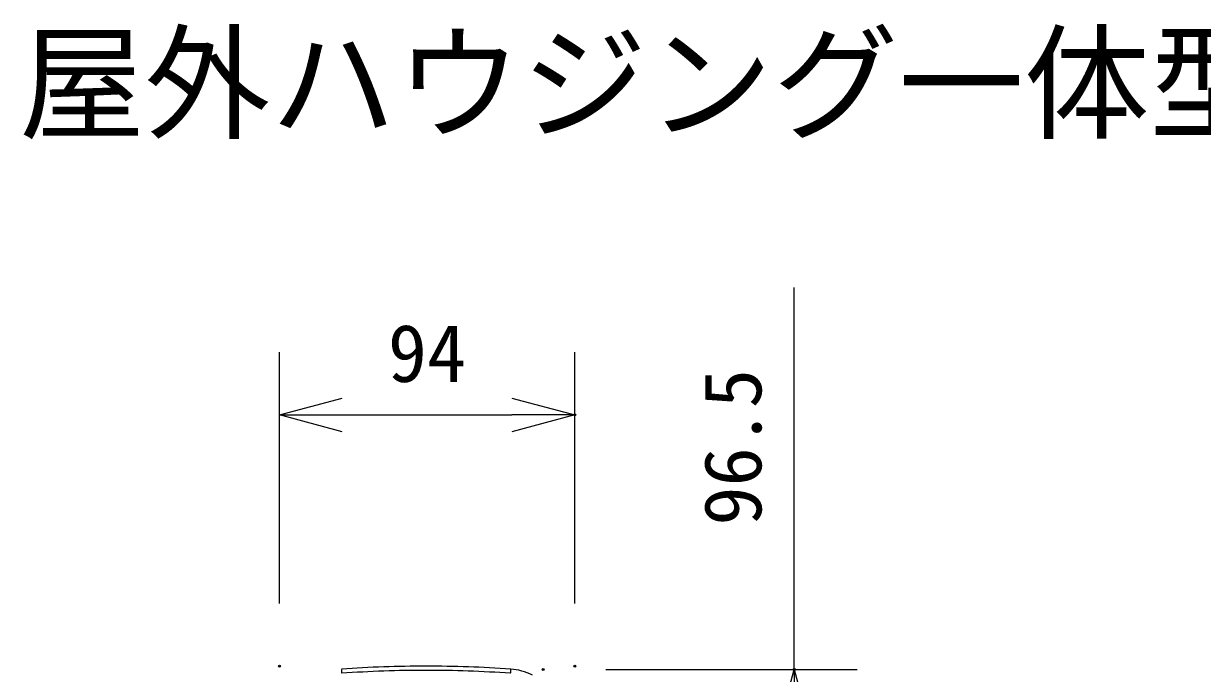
# Model space of a CAD drawing. Units: millimetres, scale not verified. Extents: x -62 to 63, y -57 to 57.
# Drawn here: x -35.34 to 2.19, y 36.18 to 56.87 of the extents above; entities that cross this region are included whole.
import ezdxf
from ezdxf.enums import TextEntityAlignment as Align

# ---------------------------------------------------------------- set-up
doc = ezdxf.new("R2010")
doc.units = ezdxf.units.MM
doc.header["$LTSCALE"] = 0.125
doc.header["$PDMODE"] = 32
doc.header["$PDSIZE"] = 0.0625
for name, color, linetype in [('0-0_0', 7, 'Continuous'), ('0-1_DEFPOINTS', 7, 'Continuous'), ('0-3_MOJI1', 7, 'Continuous'), ('0-6_SUNPO', 7, 'Continuous')]:
    doc.layers.add(name, color=color, linetype=linetype)
doc.layers.add('0-4_GAIKEI', color=1, linetype='Continuous', lineweight=18)
doc.styles.add('ＭＳ ゴシック', font='')
doc.styles.get('ＭＳ ゴシック').set_extended_font_data('MS Gothic')

# ---------------------------------------------------------------- blocks, each defined once
blk = doc.blocks.new('_OPEN30')
at = {"layer": '0-0_0'}
blk.add_line((0, 0), (-1, 0), dxfattribs=at)
blk.add_lwpolyline([(-1, 0.26795), (0, 0), (-1, -0.26795)], dxfattribs=at)
blk = doc.blocks.new('D4')
at = {"layer": '0-1_DEFPOINTS'}
for p in [(-16.3913, 14.414), (-8.3913, 14.414), (-16.3913, 4.764)]:
    blk.add_point(p, dxfattribs=at)
at = {"layer": '0-6_SUNPO'}
for p, q in [((-8.3913, 14.414), (-8.3913, 26.5807)), ((-14.3913, 14.414), (-6.3913, 14.414)), ((-8.3913, 6.764), (-8.3913, 12.414)), ((-14.3913, 4.764), (-6.3913, 4.764))]:
    blk.add_line(p, q, dxfattribs=at)
at = {"layer": '0-6_SUNPO', "xscale": 2, "yscale": 2}
for p, rotation in [((-8.3913, 14.414), 90), ((-8.3913, 4.764), 270)]:
    blk.add_blockref('_OPEN30', p, dxfattribs=dict(at, rotation=rotation))
at = {"layer": '0-6_SUNPO', "style": 'ＭＳ ゴシック'}
blk.add_text('96.5', height=1.833, rotation=90, dxfattribs=at).set_placement((-8.8913, 18.9974), align=Align.BOTTOM_LEFT)
blk = doc.blocks.new('D5')
at = {"layer": '0-1_DEFPOINTS'}
for p in [(-15.3837, 22.5218), (-24.7837, 14.5218), (-15.3837, 14.5218)]:
    blk.add_point(p, dxfattribs=at)
at = {"layer": '0-6_SUNPO'}
for p, q in [((-24.7837, 16.5218), (-24.7837, 24.5218)), ((-15.3837, 16.5218), (-15.3837, 24.5218)), ((-22.7837, 22.5218), (-17.3837, 22.5218))]:
    blk.add_line(p, q, dxfattribs=at)
at = {"layer": '0-6_SUNPO', "xscale": 2, "yscale": 2, "rotation": 180}
blk.add_blockref('_OPEN30', (-24.7837, 22.5218), dxfattribs=at)
at = {"layer": '0-6_SUNPO', "xscale": 2, "yscale": 2}
blk.add_blockref('_OPEN30', (-15.3837, 22.5218), dxfattribs=at)
at = {"layer": '0-6_SUNPO', "style": 'ＭＳ ゴシック'}
blk.add_text('94', height=1.833, dxfattribs=at).set_placement((-21.3337, 23.0218), align=Align.BOTTOM_LEFT)

msp = doc.modelspace()

# ---------------------------------------------------------------- linework, layer by layer
at = {"layer": '0-4_GAIKEI', "color": 7}
for centre, radius, start, end in [((-22.5258, -2.3362), 38.7452, 90.00015, 93.98714), ((-22.526, -2.397), 38.6724, 89.99994, 93.9873), ((-22.526, -2.3362), 38.7452, 86.01286, 89.99985), ((-22.5259, -2.397), 38.6724, 86.0127, 90.00006)]:
    msp.add_arc(centre, radius, start, end, dxfattribs=at)
for centre, major_axis, ratio, start_param, end_param in [((-25.215, 36.2451), (0.0049, -0.0701), 0.141127, 0.4587224, 3.1415922), ((-19.8369, 36.2451), (-0.0049, -0.0701), 0.141127, 0.4587224, 3.1415922), ((-19.803, 34.437), (1.0524, -1.6188), 0.912933, 2.1490314, 2.5387559)]:
    msp.add_ellipse(centre, major_axis=major_axis, ratio=ratio, start_param=start_param, end_param=end_param, dxfattribs=at)

# ---------------------------------------------------------------- block references
at = {"layer": '0-6_SUNPO'}
for name in ['D4', 'D5']:
    msp.add_blockref(name, (-2.4089, 21.8859), dxfattribs=at)

# ---------------------------------------------------------------- texts
at = {"layer": '0-3_MOJI1', "style": 'ＭＳ ゴシック'}
msp.add_text('屋外ハウジング一体型ネットワークカメラ', height=2.933, dxfattribs=at).set_placement((-35.4905, 52.6206), align=Align.BOTTOM_LEFT)

doc.saveas('drawing.dxf')
